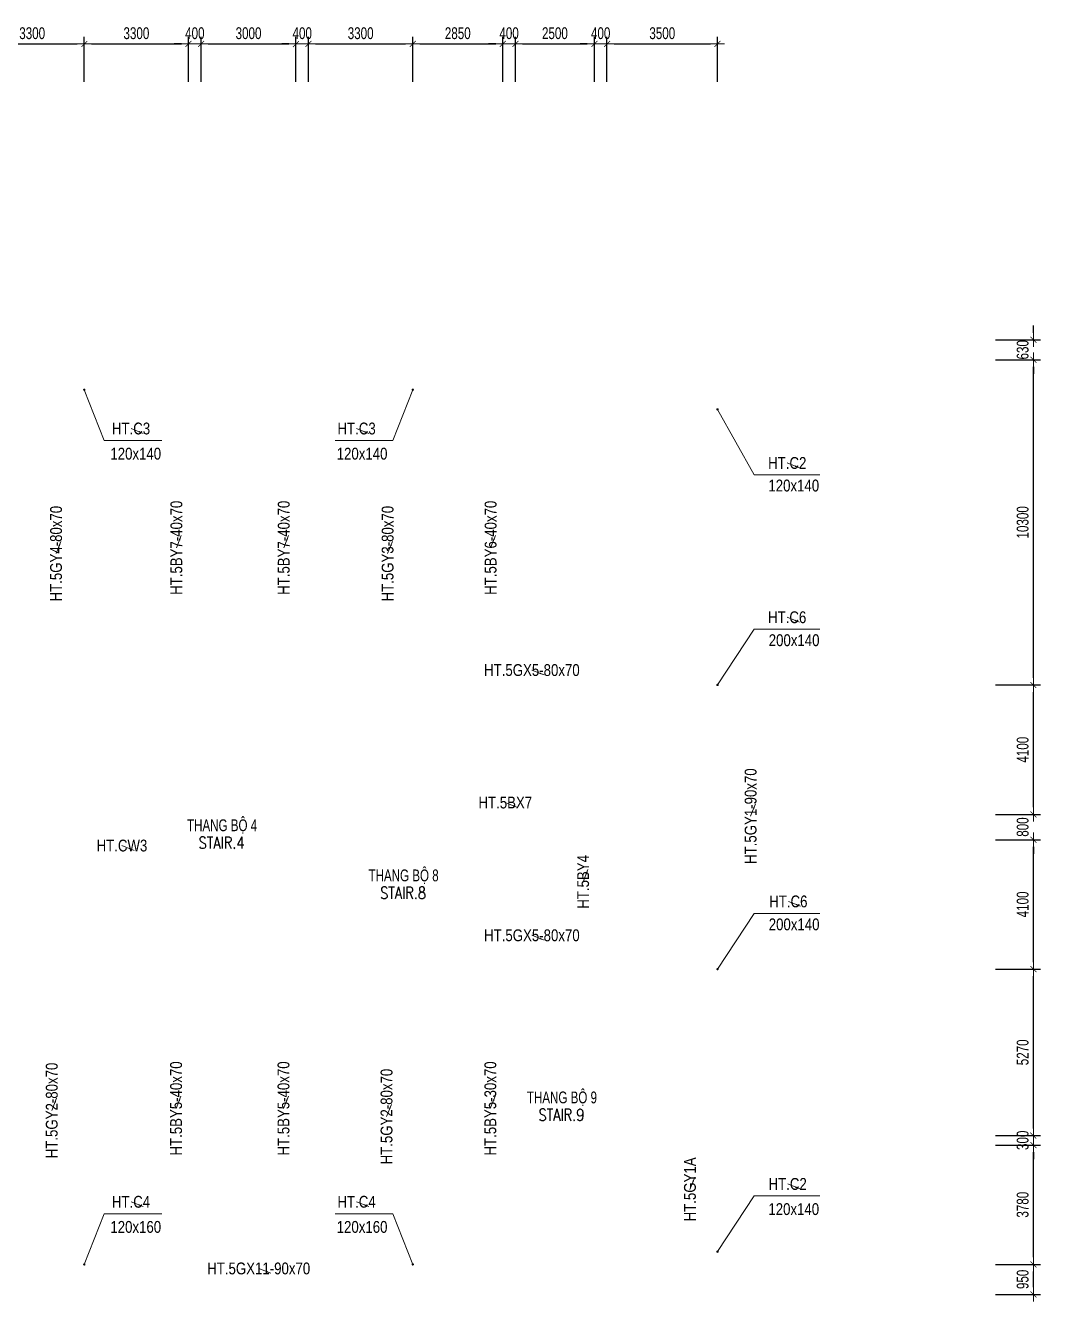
# Model space of a CAD drawing. Header units: millimetres. Extents: x 69552 to 209330, y -27310 to 50684.
# Drawn here: x 169689 to 201825, y 8675 to 49084 of the extents above; entities that cross this region are included whole.
import ezdxf
from ezdxf.enums import TextEntityAlignment as Align

# ---------------------------------------------------------------- set-up
doc = ezdxf.new("R2010")
doc.units = ezdxf.units.MM
doc.layers.get('Defpoints').update_dxf_attribs({"color": 151, "lineweight": 9})
for name, color, linetype, lineweight in [('$0$NDC_S_ANNO', 7, 'Continuous', 20), ('$0$NDC_S_DIM', 1, 'Continuous', 15), ('NDC_S_BEAM NAME', 7, 'Continuous', 9), ('NDC_S_COLUMN NAME', 7, 'Continuous', 9), ('NDC_S_DIM', 1, 'Continuous', 15), ('NDC_S_LEADER', 1, 'Continuous', 15), ('NDC_S_VN TEXT', 7, 'Continuous', 20)]:
    doc.layers.add(name, color=color, linetype=linetype, lineweight=lineweight)
doc.styles.add('$0$ARIAL', font='arial.ttf', dxfattribs={"width": 0.8})
doc.styles.add('$0$NDC_DIM', font='', dxfattribs={"width": 0.75})
doc.styles.add('NDC_BAR 2', font='romans.shx', dxfattribs={"width": 0.8})
doc.styles.add('NDC_DIM', font='', dxfattribs={"width": 0.75})
doc.styles.add('NDC_VIE TXT', font='arial.ttf', dxfattribs={"width": 0.8})
doc.styles.get('$0$NDC_DIM').set_extended_font_data('Dotum')
doc.styles.get('NDC_DIM').set_extended_font_data('Dotum')
doc.dimstyles.new('$0$NDC_dim_iso', dxfattribs={"dimtxt": 2.5, "dimasz": 1, "dimexe": 1.5, "dimexo": 2.5, "dimgap": 1, "dimtad": 1, "dimdec": 0, "dimzin": 0, "dimdsep": 46, "dimtxsty": '$0$NDC_DIM', "dimblk": '$0$DIMMARK', "dimcen": 0.09, "dimdle": 1.2, "dimclrd": 1, "dimclre": 1, "dimclrt": 3, "dimadec": 0, "dimazin": 0, "dimtfac": 1, "dimtdec": 0, "dimtix": 1, "dimtofl": 0, "dimtmove": 0, "dimatfit": 3, "dimfxl": 8, "dimfxlon": 1, "dimtolj": 1, "dimtzin": 0, "dimarcsym": 0})
doc.dimstyles.new('NDC_dim_150', dxfattribs={"dimscale": 150, "dimtxt": 2.5, "dimasz": 1.5, "dimexe": 1.5, "dimexo": 2.5, "dimgap": 1, "dimtad": 1, "dimdec": 0, "dimzin": 0, "dimdsep": 46, "dimtxsty": 'NDC_DIM', "dimblk": 'DIMMARK', "dimcen": 0.09, "dimdle": 1.2, "dimclrd": 1, "dimclre": 1, "dimclrt": 3, "dimadec": 0, "dimazin": 0, "dimtfac": 1, "dimtdec": 0, "dimtix": 1, "dimtofl": 0, "dimtmove": 0, "dimatfit": 3, "dimfxl": 8, "dimfxlon": 1, "dimtolj": 1, "dimtzin": 0, "dimarcsym": 0})
doc.dimstyles.new('NDC_dim_200', dxfattribs={"dimscale": 200, "dimtxt": 2.5, "dimasz": 1.5, "dimexe": 1.5, "dimexo": 2.5, "dimgap": 1, "dimtad": 1, "dimdec": 0, "dimzin": 0, "dimdsep": 46, "dimtxsty": 'NDC_DIM', "dimblk": 'DIMMARK', "dimcen": 0.09, "dimdle": 1.2, "dimclrd": 1, "dimclre": 1, "dimclrt": 3, "dimadec": 0, "dimazin": 0, "dimtfac": 1, "dimtdec": 0, "dimtix": 1, "dimtofl": 0, "dimtmove": 0, "dimatfit": 3, "dimfxl": 6, "dimfxlon": 1, "dimtolj": 1, "dimtzin": 0, "dimarcsym": 0})

# ---------------------------------------------------------------- blocks, each defined once
blk = doc.blocks.new('$0$DIMMARK')
at = {"layer": '$0$NDC_S_DIM', "color": 1}
blk.add_line((-1.5, 0), (1, 0), dxfattribs=at)
at = {"layer": '$0$NDC_S_DIM', "color": 2, "const_width": 0.1}
blk.add_lwpolyline([(-0.42, -0.42), (0.42, 0.42)], dxfattribs=at)
blk = doc.blocks.new('DIMMARK')
at = {"layer": 'NDC_S_DIM', "color": 1}
blk.add_line((-1.5, 0), (1, 0), dxfattribs=at)
at = {"layer": 'NDC_S_DIM', "color": 2, "const_width": 0.1}
blk.add_lwpolyline([(-0.42, -0.42), (0.42, 0.42)], dxfattribs=at)
blk = doc.blocks.new('*D227')
at = {"layer": 'Defpoints', "color": 0, "ltscale": 100, "transparency": 16777216}
for p in [(199100, 9850), (201600, 9850), (199100, 8900)]:
    blk.add_point(p, dxfattribs=at)
at = {"layer": 'NDC_S_DIM', "color": 1, "lineweight": -2, "ltscale": 100, "transparency": 16777216}
for p, q in [((200400, 9850), (201825, 9850)), ((201600, 9125), (201600, 9625)), ((200400, 8900), (201825, 8900))]:
    blk.add_line(p, q, dxfattribs=at)
at = {"layer": 'NDC_S_DIM', "color": 1, "lineweight": -2, "ltscale": 100, "transparency": 16777216, "xscale": 225, "yscale": 225, "zscale": 225}
for p, rotation in [((201600, 9850), 90), ((201600, 8900), 270)]:
    blk.add_blockref('DIMMARK', p, dxfattribs=dict(at, rotation=rotation))
at = {"layer": 'NDC_S_DIM', "color": 3, "ltscale": 100, "transparency": 16777216, "insert": (201262, 9375), "char_height": 375, "attachment_point": 5, "rotation": 90, "style": 'NDC_DIM'}
blk.add_mtext('\\A1;950', dxfattribs=at)
blk = doc.blocks.new('*D228')
at = {"layer": 'Defpoints', "color": 0, "ltscale": 100, "transparency": 16777216}
for p in [(199132, 38500), (201600, 38500), (199132, 28200)]:
    blk.add_point(p, dxfattribs=at)
at = {"layer": 'NDC_S_DIM', "color": 1, "lineweight": -2, "ltscale": 100, "transparency": 16777216}
for p, q in [((200400, 38500), (201825, 38500)), ((201600, 28425), (201600, 38275)), ((200400, 28200), (201825, 28200))]:
    blk.add_line(p, q, dxfattribs=at)
at = {"layer": 'NDC_S_DIM', "color": 1, "lineweight": -2, "ltscale": 100, "transparency": 16777216, "xscale": 225, "yscale": 225, "zscale": 225}
for p, rotation in [((201600, 38500), 90), ((201600, 28200), 270)]:
    blk.add_blockref('DIMMARK', p, dxfattribs=dict(at, rotation=rotation))
at = {"layer": 'NDC_S_DIM', "color": 3, "ltscale": 100, "transparency": 16777216, "insert": (201262, 33350), "char_height": 375, "attachment_point": 5, "rotation": 90, "style": 'NDC_DIM'}
blk.add_mtext('\\A1;10300', dxfattribs=at)
blk = doc.blocks.new('*D229')
at = {"layer": 'Defpoints', "color": 0, "ltscale": 100, "transparency": 16777216}
for p in [(199132, 39130), (201600, 39130), (199132, 38500)]:
    blk.add_point(p, dxfattribs=at)
at = {"layer": 'NDC_S_DIM', "color": 1, "lineweight": -2, "ltscale": 100, "transparency": 16777216}
for p, q in [((201600, 39355), (201600, 39580)), ((200400, 39130), (201825, 39130)), ((200400, 38500), (201825, 38500)), ((201600, 38275), (201600, 38050))]:
    blk.add_line(p, q, dxfattribs=at)
at = {"layer": 'NDC_S_DIM', "color": 1, "lineweight": -2, "ltscale": 100, "transparency": 16777216, "xscale": 225, "yscale": 225, "zscale": 225}
for p, rotation in [((201600, 39130), 270), ((201600, 38500), 90)]:
    blk.add_blockref('DIMMARK', p, dxfattribs=dict(at, rotation=rotation))
at = {"layer": 'NDC_S_DIM', "color": 3, "ltscale": 100, "transparency": 16777216, "insert": (201262, 38815), "char_height": 375, "attachment_point": 5, "rotation": 90, "style": 'NDC_DIM'}
blk.add_mtext('\\A1;630', dxfattribs=at)
blk = doc.blocks.new('*D230')
at = {"layer": 'Defpoints', "color": 0, "ltscale": 100, "transparency": 16777216}
for p in [(199100, 13630), (201600, 13630), (199100, 9850)]:
    blk.add_point(p, dxfattribs=at)
at = {"layer": 'NDC_S_DIM', "color": 1, "lineweight": -2, "ltscale": 100, "transparency": 16777216}
for p, q in [((200400, 13630), (201825, 13630)), ((201600, 10075), (201600, 13405)), ((200400, 9850), (201825, 9850))]:
    blk.add_line(p, q, dxfattribs=at)
at = {"layer": 'NDC_S_DIM', "color": 1, "lineweight": -2, "ltscale": 100, "transparency": 16777216, "xscale": 225, "yscale": 225, "zscale": 225}
for p, rotation in [((201600, 13630), 90), ((201600, 9850), 270)]:
    blk.add_blockref('DIMMARK', p, dxfattribs=dict(at, rotation=rotation))
at = {"layer": 'NDC_S_DIM', "color": 3, "ltscale": 100, "transparency": 16777216, "insert": (201262, 11740), "char_height": 375, "attachment_point": 5, "rotation": 90, "style": 'NDC_DIM'}
blk.add_mtext('\\A1;3780', dxfattribs=at)
blk = doc.blocks.new('*D231')
at = {"layer": 'Defpoints', "color": 0, "ltscale": 100, "transparency": 16777216}
for p in [(199100, 13930), (201600, 13930), (199100, 13630)]:
    blk.add_point(p, dxfattribs=at)
at = {"layer": 'NDC_S_DIM', "color": 1, "lineweight": -2, "ltscale": 100, "transparency": 16777216}
for p, q in [((201600, 14155), (201600, 14380)), ((200400, 13930), (201825, 13930)), ((200400, 13630), (201825, 13630)), ((201600, 13405), (201600, 13180))]:
    blk.add_line(p, q, dxfattribs=at)
at = {"layer": 'NDC_S_DIM', "color": 1, "lineweight": -2, "ltscale": 100, "transparency": 16777216, "xscale": 225, "yscale": 225, "zscale": 225}
for p, rotation in [((201600, 13930), 270), ((201600, 13630), 90)]:
    blk.add_blockref('DIMMARK', p, dxfattribs=dict(at, rotation=rotation))
at = {"layer": 'NDC_S_DIM', "color": 3, "ltscale": 100, "transparency": 16777216, "insert": (201262, 13780), "char_height": 375, "attachment_point": 5, "rotation": 90, "style": 'NDC_DIM'}
blk.add_mtext('\\A1;300', dxfattribs=at)
blk = doc.blocks.new('*D232')
at = {"layer": 'Defpoints', "color": 0, "ltscale": 100, "transparency": 16777216}
for p in [(199100, 19200), (201600, 19200), (199100, 13930)]:
    blk.add_point(p, dxfattribs=at)
at = {"layer": 'NDC_S_DIM', "color": 1, "lineweight": -2, "ltscale": 100, "transparency": 16777216}
for p, q in [((200400, 19200), (201825, 19200)), ((201600, 14155), (201600, 18975)), ((200400, 13930), (201825, 13930))]:
    blk.add_line(p, q, dxfattribs=at)
at = {"layer": 'NDC_S_DIM', "color": 1, "lineweight": -2, "ltscale": 100, "transparency": 16777216, "xscale": 225, "yscale": 225, "zscale": 225}
for p, rotation in [((201600, 19200), 90), ((201600, 13930), 270)]:
    blk.add_blockref('DIMMARK', p, dxfattribs=dict(at, rotation=rotation))
at = {"layer": 'NDC_S_DIM', "color": 3, "ltscale": 100, "transparency": 16777216, "insert": (201262, 16565), "char_height": 375, "attachment_point": 5, "rotation": 90, "style": 'NDC_DIM'}
blk.add_mtext('\\A1;5270', dxfattribs=at)
blk = doc.blocks.new('*D233')
at = {"layer": 'Defpoints', "color": 0, "ltscale": 100, "transparency": 16777216}
for p in [(199100, 23300), (201600, 23300), (199100, 19200)]:
    blk.add_point(p, dxfattribs=at)
at = {"layer": 'NDC_S_DIM', "color": 1, "lineweight": -2, "ltscale": 100, "transparency": 16777216}
for p, q in [((200400, 23300), (201825, 23300)), ((201600, 19425), (201600, 23075)), ((200400, 19200), (201825, 19200))]:
    blk.add_line(p, q, dxfattribs=at)
at = {"layer": 'NDC_S_DIM', "color": 1, "lineweight": -2, "ltscale": 100, "transparency": 16777216, "xscale": 225, "yscale": 225, "zscale": 225}
for p, rotation in [((201600, 23300), 90), ((201600, 19200), 270)]:
    blk.add_blockref('DIMMARK', p, dxfattribs=dict(at, rotation=rotation))
at = {"layer": 'NDC_S_DIM', "color": 3, "ltscale": 100, "transparency": 16777216, "insert": (201262, 21250), "char_height": 375, "attachment_point": 5, "rotation": 90, "style": 'NDC_DIM'}
blk.add_mtext('\\A1;4100', dxfattribs=at)
blk = doc.blocks.new('*D234')
at = {"layer": 'Defpoints', "color": 0, "ltscale": 100, "transparency": 16777216}
for p in [(199100, 24100), (201600, 24100), (199100, 23300)]:
    blk.add_point(p, dxfattribs=at)
at = {"layer": 'NDC_S_DIM', "color": 1, "lineweight": -2, "ltscale": 100, "transparency": 16777216}
for p, q in [((201600, 24325), (201600, 24550)), ((200400, 24100), (201825, 24100)), ((200400, 23300), (201825, 23300)), ((201600, 23075), (201600, 22850))]:
    blk.add_line(p, q, dxfattribs=at)
at = {"layer": 'NDC_S_DIM', "color": 1, "lineweight": -2, "ltscale": 100, "transparency": 16777216, "xscale": 225, "yscale": 225, "zscale": 225}
for p, rotation in [((201600, 24100), 270), ((201600, 23300), 90)]:
    blk.add_blockref('DIMMARK', p, dxfattribs=dict(at, rotation=rotation))
at = {"layer": 'NDC_S_DIM', "color": 3, "ltscale": 100, "transparency": 16777216, "insert": (201262, 23700), "char_height": 375, "attachment_point": 5, "rotation": 90, "style": 'NDC_DIM'}
blk.add_mtext('\\A1;800', dxfattribs=at)
blk = doc.blocks.new('*D235')
at = {"layer": 'Defpoints', "color": 0, "ltscale": 100, "transparency": 16777216}
for p in [(199100, 28200), (201600, 28200), (199100, 24100)]:
    blk.add_point(p, dxfattribs=at)
at = {"layer": 'NDC_S_DIM', "color": 1, "lineweight": -2, "ltscale": 100, "transparency": 16777216}
for p, q in [((200400, 28200), (201825, 28200)), ((201600, 24325), (201600, 27975)), ((200400, 24100), (201825, 24100))]:
    blk.add_line(p, q, dxfattribs=at)
at = {"layer": 'NDC_S_DIM', "color": 1, "lineweight": -2, "ltscale": 100, "transparency": 16777216, "xscale": 225, "yscale": 225, "zscale": 225}
for p, rotation in [((201600, 28200), 90), ((201600, 24100), 270)]:
    blk.add_blockref('DIMMARK', p, dxfattribs=dict(at, rotation=rotation))
at = {"layer": 'NDC_S_DIM', "color": 3, "ltscale": 100, "transparency": 16777216, "insert": (201262, 26150), "char_height": 375, "attachment_point": 5, "rotation": 90, "style": 'NDC_DIM'}
blk.add_mtext('\\A1;4100', dxfattribs=at)
blk = doc.blocks.new('*D236')
at = {"layer": 'Defpoints', "color": 0, "ltscale": 100, "transparency": 16777216}
for p in [(199132, 38500), (201600, 38500), (199132, 28200)]:
    blk.add_point(p, dxfattribs=at)
at = {"layer": 'NDC_S_DIM', "color": 1, "lineweight": -2, "ltscale": 100, "transparency": 16777216}
for p, q in [((200400, 38500), (201825, 38500)), ((201600, 28425), (201600, 38275)), ((200400, 28200), (201825, 28200))]:
    blk.add_line(p, q, dxfattribs=at)
at = {"layer": 'NDC_S_DIM', "color": 1, "lineweight": -2, "ltscale": 100, "transparency": 16777216, "xscale": 225, "yscale": 225, "zscale": 225}
for p, rotation in [((201600, 38500), 90), ((201600, 28200), 270)]:
    blk.add_blockref('DIMMARK', p, dxfattribs=dict(at, rotation=rotation))
at = {"layer": 'NDC_S_DIM', "color": 3, "ltscale": 100, "transparency": 16777216, "insert": (201262, 33350), "char_height": 375, "attachment_point": 5, "rotation": 90, "style": 'NDC_DIM'}
blk.add_mtext('\\A1;10300', dxfattribs=at)
blk = doc.blocks.new('*D304')
at = {"layer": 'Defpoints', "color": 0, "ltscale": 100, "transparency": 16777216}
for p in [(171550, 48500), (168250, 46831), (171550, 46831)]:
    blk.add_point(p, dxfattribs=at)
at = {"layer": 'NDC_S_DIM', "color": 1, "lineweight": -2, "ltscale": 100, "transparency": 16777216}
for p, q in [((168250, 47300), (168250, 48725)), ((168475, 48500), (171325, 48500)), ((171550, 47300), (171550, 48725))]:
    blk.add_line(p, q, dxfattribs=at)
at = {"layer": 'NDC_S_DIM', "color": 1, "lineweight": -2, "ltscale": 100, "transparency": 16777216, "xscale": 225, "yscale": 225, "zscale": 225, "rotation": 180}
blk.add_blockref('DIMMARK', (168250, 48500), dxfattribs=at)
at = {"layer": 'NDC_S_DIM', "color": 1, "lineweight": -2, "ltscale": 100, "transparency": 16777216, "xscale": 225, "yscale": 225, "zscale": 225}
blk.add_blockref('DIMMARK', (171550, 48500), dxfattribs=at)
at = {"layer": 'NDC_S_DIM', "color": 3, "ltscale": 100, "transparency": 16777216, "insert": (169900, 48838), "char_height": 375, "attachment_point": 5, "style": 'NDC_DIM'}
blk.add_mtext('\\A1;3300', dxfattribs=at)
blk = doc.blocks.new('*D305')
at = {"layer": 'Defpoints', "color": 0, "ltscale": 100, "transparency": 16777216}
for p in [(174850, 48500), (171550, 46831), (174850, 46831)]:
    blk.add_point(p, dxfattribs=at)
at = {"layer": 'NDC_S_DIM', "color": 1, "lineweight": -2, "ltscale": 100, "transparency": 16777216}
for p, q in [((171550, 47300), (171550, 48725)), ((171775, 48500), (174625, 48500)), ((174850, 47300), (174850, 48725))]:
    blk.add_line(p, q, dxfattribs=at)
at = {"layer": 'NDC_S_DIM', "color": 1, "lineweight": -2, "ltscale": 100, "transparency": 16777216, "xscale": 225, "yscale": 225, "zscale": 225, "rotation": 180}
blk.add_blockref('DIMMARK', (171550, 48500), dxfattribs=at)
at = {"layer": 'NDC_S_DIM', "color": 1, "lineweight": -2, "ltscale": 100, "transparency": 16777216, "xscale": 225, "yscale": 225, "zscale": 225}
blk.add_blockref('DIMMARK', (174850, 48500), dxfattribs=at)
at = {"layer": 'NDC_S_DIM', "color": 3, "ltscale": 100, "transparency": 16777216, "insert": (173200, 48838), "char_height": 375, "attachment_point": 5, "style": 'NDC_DIM'}
blk.add_mtext('\\A1;3300', dxfattribs=at)
blk = doc.blocks.new('*D306')
at = {"layer": 'Defpoints', "color": 0, "ltscale": 100, "transparency": 16777216}
for p in [(175250, 48500), (174850, 46831), (175250, 46831)]:
    blk.add_point(p, dxfattribs=at)
at = {"layer": 'NDC_S_DIM', "color": 1, "lineweight": -2, "ltscale": 100, "transparency": 16777216}
for p, q in [((174625, 48500), (174400, 48500)), ((174850, 47300), (174850, 48725)), ((175250, 47300), (175250, 48725)), ((175475, 48500), (175700, 48500))]:
    blk.add_line(p, q, dxfattribs=at)
at = {"layer": 'NDC_S_DIM', "color": 1, "lineweight": -2, "ltscale": 100, "transparency": 16777216, "xscale": 225, "yscale": 225, "zscale": 225}
blk.add_blockref('DIMMARK', (174850, 48500), dxfattribs=at)
at = {"layer": 'NDC_S_DIM', "color": 1, "lineweight": -2, "ltscale": 100, "transparency": 16777216, "xscale": 225, "yscale": 225, "zscale": 225, "rotation": 180}
blk.add_blockref('DIMMARK', (175250, 48500), dxfattribs=at)
at = {"layer": 'NDC_S_DIM', "color": 3, "ltscale": 100, "transparency": 16777216, "insert": (175050, 48838), "char_height": 375, "attachment_point": 5, "style": 'NDC_DIM'}
blk.add_mtext('\\A1;400', dxfattribs=at)
blk = doc.blocks.new('*D307')
at = {"layer": 'Defpoints', "color": 0, "ltscale": 100, "transparency": 16777216}
for p in [(178250, 48500), (175250, 46831), (178250, 46831)]:
    blk.add_point(p, dxfattribs=at)
at = {"layer": 'NDC_S_DIM', "color": 1, "lineweight": -2, "ltscale": 100, "transparency": 16777216}
for p, q in [((175250, 47300), (175250, 48725)), ((175475, 48500), (178025, 48500)), ((178250, 47300), (178250, 48725))]:
    blk.add_line(p, q, dxfattribs=at)
at = {"layer": 'NDC_S_DIM', "color": 1, "lineweight": -2, "ltscale": 100, "transparency": 16777216, "xscale": 225, "yscale": 225, "zscale": 225, "rotation": 180}
blk.add_blockref('DIMMARK', (175250, 48500), dxfattribs=at)
at = {"layer": 'NDC_S_DIM', "color": 1, "lineweight": -2, "ltscale": 100, "transparency": 16777216, "xscale": 225, "yscale": 225, "zscale": 225}
blk.add_blockref('DIMMARK', (178250, 48500), dxfattribs=at)
at = {"layer": 'NDC_S_DIM', "color": 3, "ltscale": 100, "transparency": 16777216, "insert": (176750, 48838), "char_height": 375, "attachment_point": 5, "style": 'NDC_DIM'}
blk.add_mtext('\\A1;3000', dxfattribs=at)
blk = doc.blocks.new('*D308')
at = {"layer": 'Defpoints', "color": 0, "ltscale": 100, "transparency": 16777216}
for p in [(178650, 48500), (178250, 46831), (178650, 46831)]:
    blk.add_point(p, dxfattribs=at)
at = {"layer": 'NDC_S_DIM', "color": 1, "lineweight": -2, "ltscale": 100, "transparency": 16777216}
for p, q in [((178025, 48500), (177800, 48500)), ((178250, 47300), (178250, 48725)), ((178650, 47300), (178650, 48725)), ((178875, 48500), (179100, 48500))]:
    blk.add_line(p, q, dxfattribs=at)
at = {"layer": 'NDC_S_DIM', "color": 1, "lineweight": -2, "ltscale": 100, "transparency": 16777216, "xscale": 225, "yscale": 225, "zscale": 225}
blk.add_blockref('DIMMARK', (178250, 48500), dxfattribs=at)
at = {"layer": 'NDC_S_DIM', "color": 1, "lineweight": -2, "ltscale": 100, "transparency": 16777216, "xscale": 225, "yscale": 225, "zscale": 225, "rotation": 180}
blk.add_blockref('DIMMARK', (178650, 48500), dxfattribs=at)
at = {"layer": 'NDC_S_DIM', "color": 3, "ltscale": 100, "transparency": 16777216, "insert": (178450, 48838), "char_height": 375, "attachment_point": 5, "style": 'NDC_DIM'}
blk.add_mtext('\\A1;400', dxfattribs=at)
blk = doc.blocks.new('*D309')
at = {"layer": 'Defpoints', "color": 0, "ltscale": 100, "transparency": 16777216}
for p in [(181950, 48500), (178650, 46831), (181950, 46831)]:
    blk.add_point(p, dxfattribs=at)
at = {"layer": 'NDC_S_DIM', "color": 1, "lineweight": -2, "ltscale": 100, "transparency": 16777216}
for p, q in [((178650, 47300), (178650, 48725)), ((178875, 48500), (181725, 48500)), ((181950, 47300), (181950, 48725))]:
    blk.add_line(p, q, dxfattribs=at)
at = {"layer": 'NDC_S_DIM', "color": 1, "lineweight": -2, "ltscale": 100, "transparency": 16777216, "xscale": 225, "yscale": 225, "zscale": 225, "rotation": 180}
blk.add_blockref('DIMMARK', (178650, 48500), dxfattribs=at)
at = {"layer": 'NDC_S_DIM', "color": 1, "lineweight": -2, "ltscale": 100, "transparency": 16777216, "xscale": 225, "yscale": 225, "zscale": 225}
blk.add_blockref('DIMMARK', (181950, 48500), dxfattribs=at)
at = {"layer": 'NDC_S_DIM', "color": 3, "ltscale": 100, "transparency": 16777216, "insert": (180300, 48838), "char_height": 375, "attachment_point": 5, "style": 'NDC_DIM'}
blk.add_mtext('\\A1;3300', dxfattribs=at)
blk = doc.blocks.new('*D310')
at = {"layer": 'Defpoints', "color": 0, "ltscale": 100, "transparency": 16777216}
for p in [(184800, 48500), (181950, 46831), (184800, 46831)]:
    blk.add_point(p, dxfattribs=at)
at = {"layer": 'NDC_S_DIM', "color": 1, "lineweight": -2, "ltscale": 100, "transparency": 16777216}
for p, q in [((181950, 47300), (181950, 48725)), ((182175, 48500), (184575, 48500)), ((184800, 47300), (184800, 48725))]:
    blk.add_line(p, q, dxfattribs=at)
at = {"layer": 'NDC_S_DIM', "color": 1, "lineweight": -2, "ltscale": 100, "transparency": 16777216, "xscale": 225, "yscale": 225, "zscale": 225, "rotation": 180}
blk.add_blockref('DIMMARK', (181950, 48500), dxfattribs=at)
at = {"layer": 'NDC_S_DIM', "color": 1, "lineweight": -2, "ltscale": 100, "transparency": 16777216, "xscale": 225, "yscale": 225, "zscale": 225}
blk.add_blockref('DIMMARK', (184800, 48500), dxfattribs=at)
at = {"layer": 'NDC_S_DIM', "color": 3, "ltscale": 100, "transparency": 16777216, "insert": (183375, 48838), "char_height": 375, "attachment_point": 5, "style": 'NDC_DIM'}
blk.add_mtext('\\A1;2850', dxfattribs=at)
blk = doc.blocks.new('*D311')
at = {"layer": 'Defpoints', "color": 0, "ltscale": 100, "transparency": 16777216}
for p in [(185200, 48500), (184800, 46831), (185200, 46831)]:
    blk.add_point(p, dxfattribs=at)
at = {"layer": 'NDC_S_DIM', "color": 1, "lineweight": -2, "ltscale": 100, "transparency": 16777216}
for p, q in [((184575, 48500), (184350, 48500)), ((184800, 47300), (184800, 48725)), ((185200, 47300), (185200, 48725)), ((185425, 48500), (185650, 48500))]:
    blk.add_line(p, q, dxfattribs=at)
at = {"layer": 'NDC_S_DIM', "color": 1, "lineweight": -2, "ltscale": 100, "transparency": 16777216, "xscale": 225, "yscale": 225, "zscale": 225}
blk.add_blockref('DIMMARK', (184800, 48500), dxfattribs=at)
at = {"layer": 'NDC_S_DIM', "color": 1, "lineweight": -2, "ltscale": 100, "transparency": 16777216, "xscale": 225, "yscale": 225, "zscale": 225, "rotation": 180}
blk.add_blockref('DIMMARK', (185200, 48500), dxfattribs=at)
at = {"layer": 'NDC_S_DIM', "color": 3, "ltscale": 100, "transparency": 16777216, "insert": (185000, 48838), "char_height": 375, "attachment_point": 5, "style": 'NDC_DIM'}
blk.add_mtext('\\A1;400', dxfattribs=at)
blk = doc.blocks.new('*D312')
at = {"layer": 'Defpoints', "color": 0, "ltscale": 100, "transparency": 16777216}
for p in [(187700, 48500), (185200, 46831), (187700, 46831)]:
    blk.add_point(p, dxfattribs=at)
at = {"layer": 'NDC_S_DIM', "color": 1, "lineweight": -2, "ltscale": 100, "transparency": 16777216}
for p, q in [((185200, 47300), (185200, 48725)), ((185425, 48500), (187475, 48500)), ((187700, 47300), (187700, 48725))]:
    blk.add_line(p, q, dxfattribs=at)
at = {"layer": 'NDC_S_DIM', "color": 1, "lineweight": -2, "ltscale": 100, "transparency": 16777216, "xscale": 225, "yscale": 225, "zscale": 225, "rotation": 180}
blk.add_blockref('DIMMARK', (185200, 48500), dxfattribs=at)
at = {"layer": 'NDC_S_DIM', "color": 1, "lineweight": -2, "ltscale": 100, "transparency": 16777216, "xscale": 225, "yscale": 225, "zscale": 225}
blk.add_blockref('DIMMARK', (187700, 48500), dxfattribs=at)
at = {"layer": 'NDC_S_DIM', "color": 3, "ltscale": 100, "transparency": 16777216, "insert": (186450, 48838), "char_height": 375, "attachment_point": 5, "style": 'NDC_DIM'}
blk.add_mtext('\\A1;2500', dxfattribs=at)
blk = doc.blocks.new('*D313')
at = {"layer": 'Defpoints', "color": 0, "ltscale": 100, "transparency": 16777216}
for p in [(188100, 48500), (187700, 46831), (188100, 46831)]:
    blk.add_point(p, dxfattribs=at)
at = {"layer": 'NDC_S_DIM', "color": 1, "lineweight": -2, "ltscale": 100, "transparency": 16777216}
for p, q in [((187475, 48500), (187250, 48500)), ((187700, 47300), (187700, 48725)), ((188100, 47300), (188100, 48725)), ((188325, 48500), (188550, 48500))]:
    blk.add_line(p, q, dxfattribs=at)
at = {"layer": 'NDC_S_DIM', "color": 1, "lineweight": -2, "ltscale": 100, "transparency": 16777216, "xscale": 225, "yscale": 225, "zscale": 225}
blk.add_blockref('DIMMARK', (187700, 48500), dxfattribs=at)
at = {"layer": 'NDC_S_DIM', "color": 1, "lineweight": -2, "ltscale": 100, "transparency": 16777216, "xscale": 225, "yscale": 225, "zscale": 225, "rotation": 180}
blk.add_blockref('DIMMARK', (188100, 48500), dxfattribs=at)
at = {"layer": 'NDC_S_DIM', "color": 3, "ltscale": 100, "transparency": 16777216, "insert": (187900, 48838), "char_height": 375, "attachment_point": 5, "style": 'NDC_DIM'}
blk.add_mtext('\\A1;400', dxfattribs=at)
blk = doc.blocks.new('*D314')
at = {"layer": 'Defpoints', "color": 0, "ltscale": 100, "transparency": 16777216}
for p in [(191600, 48500), (188100, 46831), (191600, 46831)]:
    blk.add_point(p, dxfattribs=at)
at = {"layer": 'NDC_S_DIM', "color": 1, "lineweight": -2, "ltscale": 100, "transparency": 16777216}
for p, q in [((188100, 47300), (188100, 48725)), ((188325, 48500), (191375, 48500)), ((191600, 47300), (191600, 48725))]:
    blk.add_line(p, q, dxfattribs=at)
at = {"layer": 'NDC_S_DIM', "color": 1, "lineweight": -2, "ltscale": 100, "transparency": 16777216, "xscale": 225, "yscale": 225, "zscale": 225, "rotation": 180}
blk.add_blockref('DIMMARK', (188100, 48500), dxfattribs=at)
at = {"layer": 'NDC_S_DIM', "color": 1, "lineweight": -2, "ltscale": 100, "transparency": 16777216, "xscale": 225, "yscale": 225, "zscale": 225}
blk.add_blockref('DIMMARK', (191600, 48500), dxfattribs=at)
at = {"layer": 'NDC_S_DIM', "color": 3, "ltscale": 100, "transparency": 16777216, "insert": (189850, 48838), "char_height": 375, "attachment_point": 5, "style": 'NDC_DIM'}
blk.add_mtext('\\A1;3500', dxfattribs=at)
blk = doc.blocks.new('*U225')
at = {"layer": '$0$NDC_S_ANNO', "ltscale": 0.8, "style": '$0$ARIAL', "width": 0.8, "flags": 1}
blk.add_attdef('CHU_THICH', text='', height=2.5, dxfattribs=at).set_placement((0, 0), align=Align.MIDDLE_CENTER)
at = {"layer": '$0$NDC_S_ANNO', "ltscale": 0.8, "style": '$0$ARIAL', "width": 0.8}
blk.add_attdef('TEN', text='', height=2.5, dxfattribs=at).set_placement((-2.58, 1.03), align=Align.MIDDLE_CENTER)
at = {"layer": 'Defpoints'}
blk.add_leader([(0, 0), (-2.58, 1.03)], dimstyle='$0$NDC_dim_iso', override={"dimgap": 0.625, "dimtad": 0}, dxfattribs=at)
blk = doc.blocks.new('Name col F6-F8')
at = {"layer": 'NDC_S_COLUMN NAME', "xscale": 150, "yscale": 150, "zscale": 150}
for p, values in [((42867, 27267), {'TEN': 'HT.C3'}), ((50009, 27267), {'TEN': 'HT.C3'}), ((63645, 26176), {'TEN': 'HT.C2'}), ((63642, 21290), {'TEN': 'HT.C6'}), ((63679, 12290), {'TEN': 'HT.C6'}), ((63658, 3343), {'TEN': 'HT.C2'}), ((42867, 2778), {'TEN': 'HT.C4'}), ((50009, 2778), {'TEN': 'HT.C4'})]:
    blk.add_blockref('*U225', p, dxfattribs=at).add_auto_attribs(values)
at = {"layer": 'NDC_S_COLUMN NAME', "style": 'NDC_VIE TXT', "width": 0.8}
for s, p in [('120x140', (41825, 26437)), ('120x140', (48991, 26437)), ('120x140', (62660, 25428)), ('200x140', (62671, 20530)), ('200x140', (62671, 11530)), ('120x140', (62659, 2513)), ('120x160', (41825, 1949)), ('120x160', (48991, 1949))]:
    blk.add_text(s, height=375, dxfattribs=at).set_placement(p)
at = {"layer": 'NDC_S_LEADER', "ltscale": 100}
for points in [[(41000, 28650), (41631, 27044), (43454, 27044)], [(51400, 28650), (50769, 27044), (48946, 27044)], [(61050, 28028), (62215, 25953), (64288, 25953)], [(61050, 19300), (62215, 21067), (64288, 21067)], [(61050, 10300), (62215, 12067), (64288, 12067)], [(61050, 1353), (62215, 3120), (64288, 3120)], [(41000, 950), (41631, 2556), (43454, 2556)], [(51400, 950), (50769, 2556), (48946, 2556)]]:
    blk.add_leader(points, dimstyle='NDC_dim_200', override={"dimgap": 1, "dimtad": 0, "dimldrblk": 'DotSmall'}, dxfattribs=at)

msp = doc.modelspace()

# ---------------------------------------------------------------- block references
at = {"layer": 'NDC_S_BEAM NAME', "xscale": 150, "yscale": 150, "zscale": 150, "rotation": 90}
for p, values in [((174619.3, 32930.6), {'TEN': 'HT.5BY7-40x70'}), ((178019.3, 32930.6), {'TEN': 'HT.5BY7-40x70'}), ((184569.3, 32930.6), {'TEN': 'HT.5BY6-40x70'}), ((170809.7, 32744.9), {'TEN': 'HT.5GY4-80x70'}), ((181307.8, 32744.9), {'TEN': 'HT.5GY3-80x70'}), ((192801, 24432.3), {'TEN': 'HT.5GY1-90x70'}), ((187498, 22350.5), {'TEN': 'HT.5BY4'}), ((170673.9, 15110.7), {'TEN': 'HT.5GY2-80x70'}), ((174610.6, 15175.2), {'TEN': 'HT.5BY5-40x70'}), ((178010.6, 15175.2), {'TEN': 'HT.5BY5-40x70'}), ((184560.6, 15175.2), {'TEN': 'HT.5BY5-30x70'}), ((181273.9, 14917.8), {'TEN': 'HT.5GY2-80x70'}), ((190879.9, 12612.1), {'TEN': 'HT.5GY1A'})]:
    msp.add_blockref('*U225', p, dxfattribs=at).add_auto_attribs(values)
at = {"layer": 'NDC_S_BEAM NAME', "xscale": 150, "yscale": 150, "zscale": 150}
for p, values in [((186108.4, 28517.2), {'TEN': 'HT.5GX5-80x70'}), ((185267, 24322.2), {'TEN': 'HT.5BX7'}), ((173129.6, 22959.5), {'TEN': 'HT.CW3'}), ((186108.4, 20117.2), {'TEN': 'HT.5GX5-80x70'}), ((177459.1, 9567.2), {'TEN': 'HT.5GX11-90x70'})]:
    msp.add_blockref('*U225', p, dxfattribs=at).add_auto_attribs(values)
at = {"layer": 'NDC_S_VN TEXT'}
msp.add_blockref('Name col F6-F8', (130550, 8900), dxfattribs=at)

# ---------------------------------------------------------------- texts
for s, style, width, p in [('THANG BỘ 4', 'NDC_VIE TXT', 0.7, (174802.8, 23568.9)), ('STAIR.4', 'NDC_BAR 2', 0.8, (175170.5, 23015.9)), ('THANG BỘ 8', 'NDC_VIE TXT', 0.7, (180549.1, 21980.7)), ('STAIR.8', 'NDC_BAR 2', 0.8, (180916.9, 21427.7)), ('THANG BỘ 9', 'NDC_VIE TXT', 0.7, (185562.9, 14949.8)), ('STAIR.9', 'NDC_BAR 2', 0.8, (185930.6, 14396.8))]:
    msp.add_text(s, height=375, dxfattribs=dict(at, style=style, width=width)).set_placement(p)

# ---------------------------------------------------------------- dimensions: what is measured, and where the dimension line sits
at = {"layer": 'NDC_S_DIM', "ltscale": 100}
for base, p1, p2, picture, middle in [((171550, 48500), (168250, 46830.5), (171550, 46830.5), '*D304', (169900, 48837.8)), ((174850, 48500), (171550, 46830.5), (174850, 46830.5), '*D305', (173200, 48837.8)), ((175250, 48500), (174850, 46830.5), (175250, 46830.5), '*D306', (175050, 48837.8)), ((178250, 48500), (175250, 46830.5), (178250, 46830.5), '*D307', (176750, 48837.8)), ((178650, 48500), (178250, 46830.5), (178650, 46830.5), '*D308', (178450, 48837.8)), ((181950, 48500), (178650, 46830.5), (181950, 46830.5), '*D309', (180300, 48837.8)), ((184800, 48500), (181950, 46830.5), (184800, 46830.5), '*D310', (183375, 48837.8)), ((185200, 48500), (184800, 46830.5), (185200, 46830.5), '*D311', (185000, 48837.8)), ((187700, 48500), (185200, 46830.5), (187700, 46830.5), '*D312', (186450, 48837.8)), ((188100, 48500), (187700, 46830.5), (188100, 46830.5), '*D313', (187900, 48837.8)), ((191600, 48500), (188100, 46830.5), (191600, 46830.5), '*D314', (189850, 48837.8))]:
    dim = msp.add_linear_dim(base=base, p1=p1, p2=p2, dimstyle='NDC_dim_150', dxfattribs=at)
    dim.commit()
    dim.dimension.update_dxf_attribs({"geometry": picture, "text_midpoint": middle})
for base, p1, p2, picture, middle in [((201600, 39130), (199132.2, 38500), (199132.2, 39130), '*D229', (201262.2, 38815)), ((201600, 38500), (199132.2, 28200), (199132.2, 38500), '*D228', (201262.2, 33350)), ((201600, 38500), (199132.2, 28200), (199132.2, 38500), '*D236', (201262.2, 33350)), ((201600, 28200), (199100.3, 24100), (199100.3, 28200), '*D235', (201262.2, 26150)), ((201600, 24100), (199100.3, 23300), (199100.3, 24100), '*D234', (201262.2, 23700)), ((201600, 23300), (199100.3, 19200), (199100.3, 23300), '*D233', (201262.2, 21250)), ((201600, 19200), (199100.3, 13930), (199100.3, 19200), '*D232', (201262.2, 16565)), ((201600, 13930), (199100.3, 13630), (199100.3, 13930), '*D231', (201262.2, 13780)), ((201600, 13630), (199100.3, 9850), (199100.3, 13630), '*D230', (201262.2, 11740)), ((201600, 9850), (199100.3, 8900), (199100.3, 9850), '*D227', (201262.2, 9375))]:
    dim = msp.add_linear_dim(base=base, p1=p1, p2=p2, angle=90, dimstyle='NDC_dim_150', dxfattribs=at)
    dim.commit()
    dim.dimension.update_dxf_attribs({"geometry": picture, "text_midpoint": middle})

doc.saveas('drawing.dxf')
